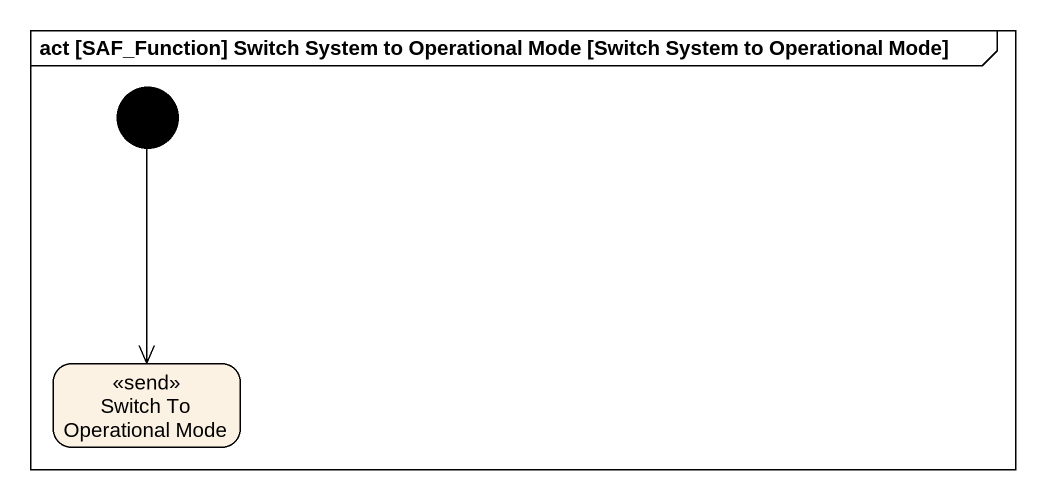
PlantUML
@startuml
mainframe act [SAF_Function] Switch System to Operational Mode [Switch System to Operational Mode]
hide empty description
state "Switch To Operational Mode" as Switch_To_Operational_Mode <<send>>
[*] --> Switch_To_Operational_Mode
@enduml
